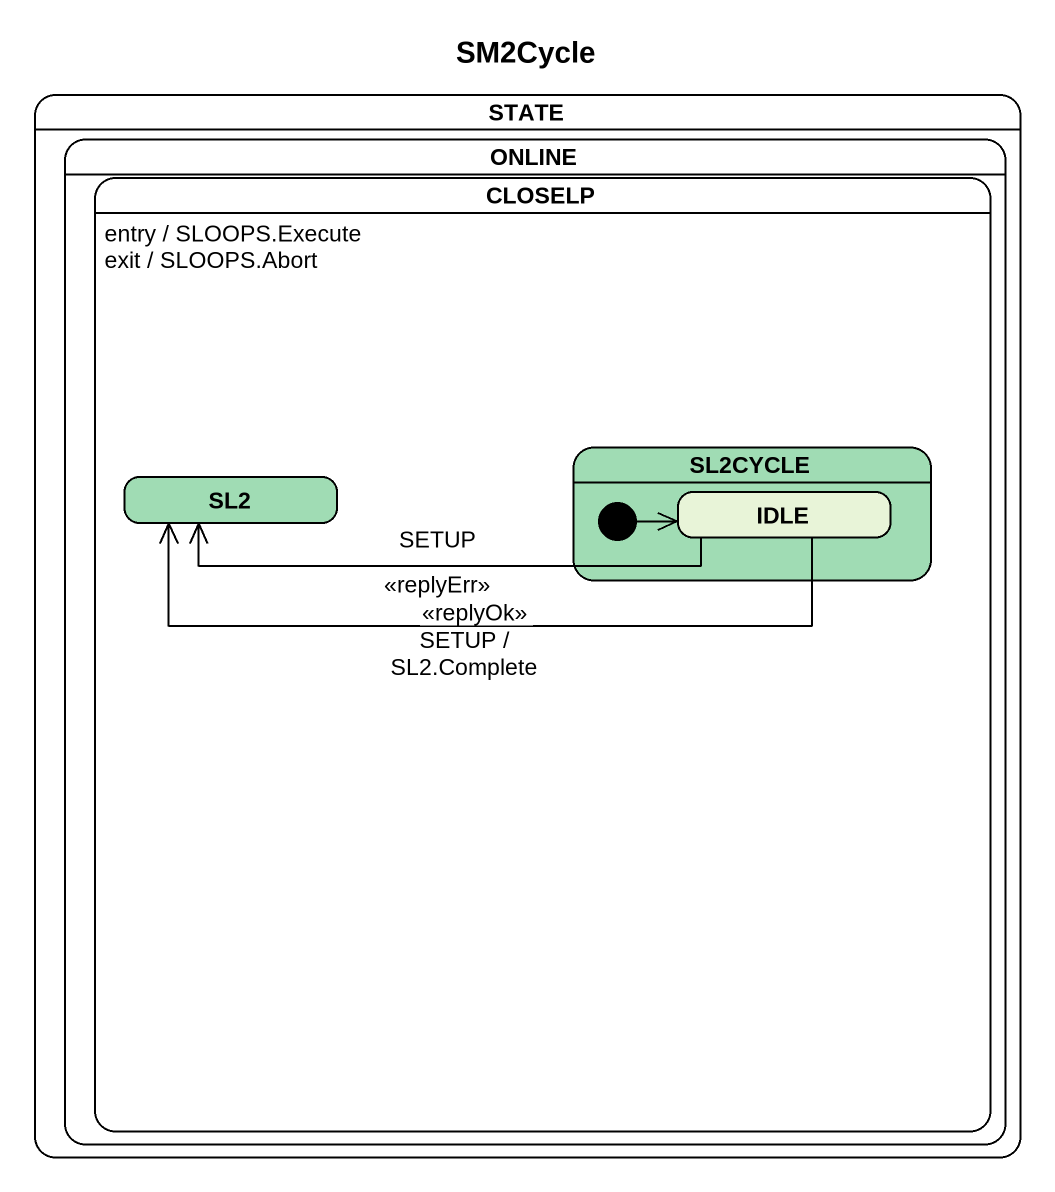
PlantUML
@startuml
title SM2Cycle
hide empty description
state "STATE" as STATE_ {
  state ONLINE {
    state CLOSELP {
      state SL2CYCLE #A0DCB4 {
        state IDLE
        [*] -right-> IDLE
      }
      state SL2 #A0DCB4
    }
    CLOSELP : entry / SLOOPS.Execute
    CLOSELP : exit / SLOOPS.Abort
  }
}
IDLE -left-> SL2 : SETUP / SL2.Complete\n<<replyOk>>
IDLE -left-> SL2 : SETUP\n<<replyErr>>
@enduml
